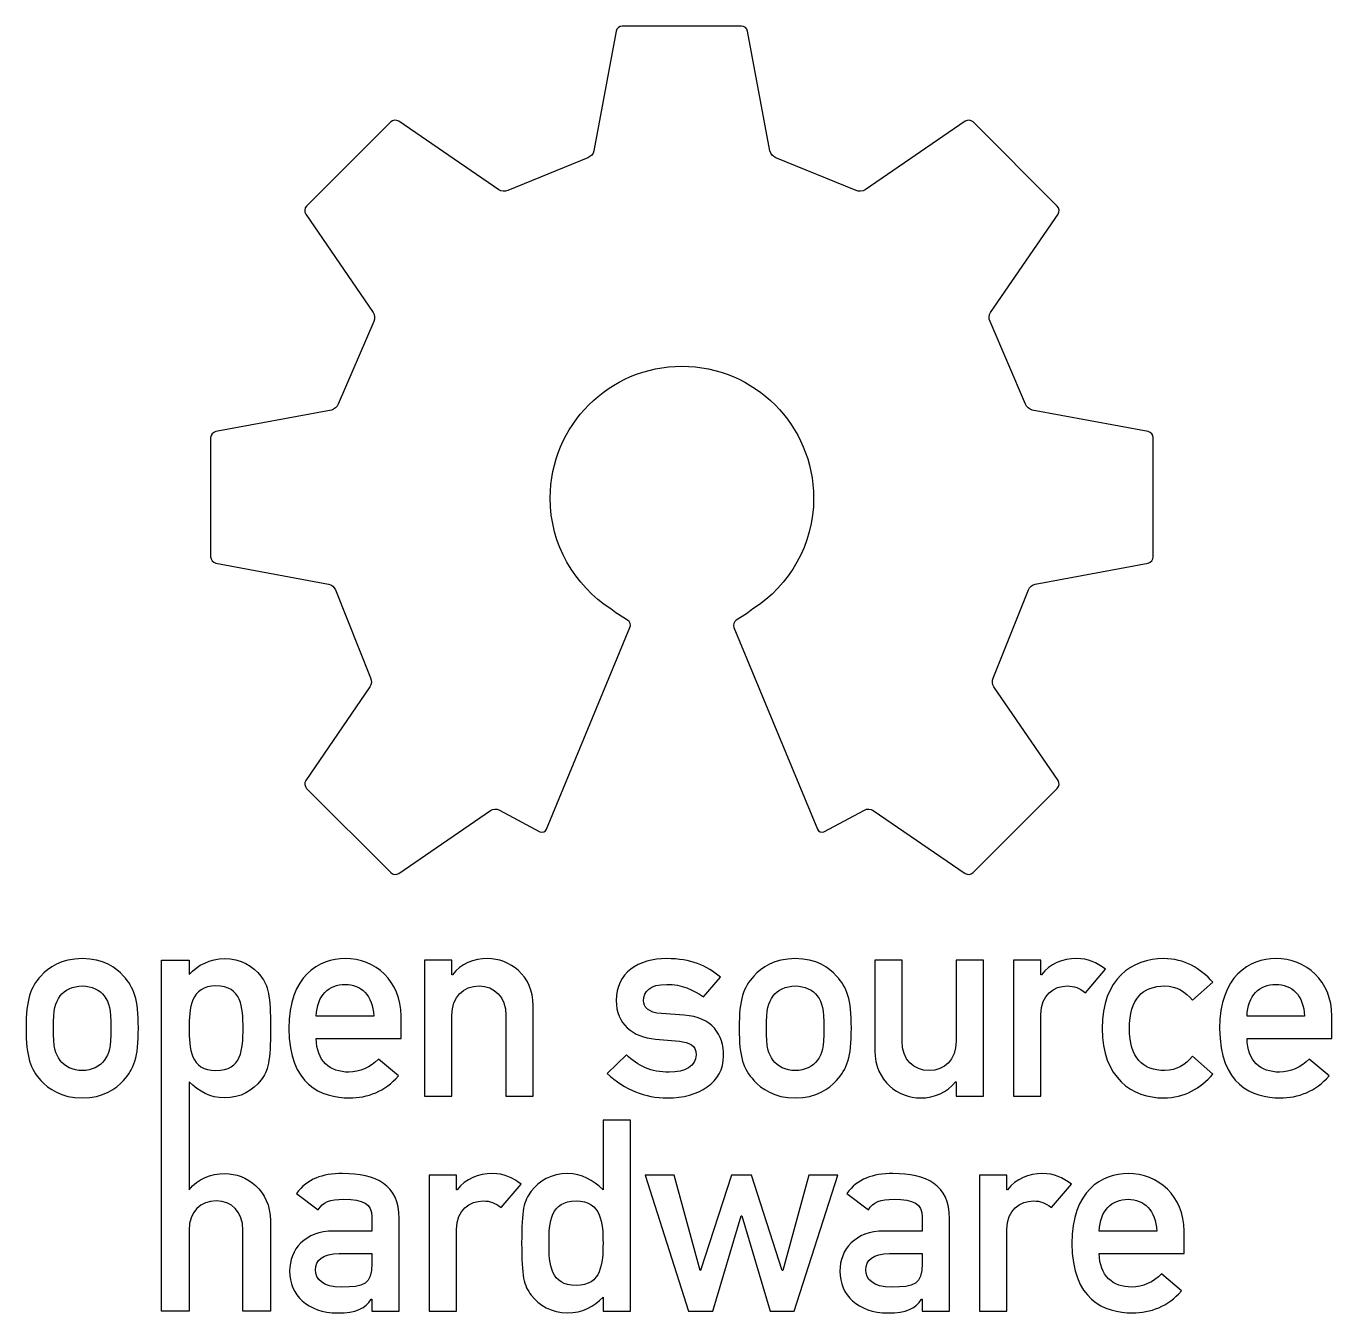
# Model space of a CAD drawing. Extents: x -1 to 378, y 24 to 215.
# Drawn here: x 34.11 to 51.95, y 157.44 to 175.03 of the extents above; entities that cross this region are included whole.
import ezdxf

# ---------------------------------------------------------------- set-up
doc = ezdxf.new("R2010")
doc.units = 0
doc.layers.add('Layer_1', color=7, linetype='CONTINUOUS')

msp = doc.modelspace()

# ---------------------------------------------------------------- linework, layer by layer
at = {"layer": 'Layer_1', "color": 7}
for p, q in [((43.879006, 175.029636), (42.251336, 175.029636)), ((42.167036, 174.959536), (41.862666, 173.323906)), ((44.267866, 173.323906), (43.963406, 174.959536)), ((39.087006, 173.719266), (37.936116, 172.568466)), ((40.562676, 172.791656), (39.196296, 173.729366)), ((46.934326, 173.729406), (45.567846, 172.791686)), ((48.194306, 172.568406), (47.043506, 173.719206)), ((41.781866, 173.231406), (40.685516, 172.782656)), ((45.445016, 172.782686), (44.348666, 173.231406)), ((37.926116, 172.459176), (38.847586, 171.116266)), ((47.282936, 171.116216), (48.204306, 172.459126)), ((38.855586, 170.994006), (38.370746, 169.863126)), ((47.759666, 169.863066), (47.274936, 170.993946)), ((38.277146, 169.782626), (36.695866, 169.488556)), ((49.434646, 169.488396), (47.853266, 169.782466)), ((36.625666, 169.404056), (36.625766, 167.776506)), ((49.505076, 167.776246), (49.505266, 169.403796)), ((36.695966, 167.692006), (38.238476, 167.404956)), ((47.892366, 167.404706), (49.434876, 167.691746)), ((38.330076, 167.323856), (38.811636, 166.120916)), ((47.319306, 166.120666), (47.800866, 167.323606)), ((42.322236, 166.912686), (42.183816, 166.997386)), ((43.947376, 166.997386), (43.808946, 166.912686)), ((41.215236, 164.053926), (42.355736, 166.809666)), ((43.775446, 166.809666), (44.915856, 164.053826)), ((38.802636, 165.998076), (37.926486, 164.721246)), ((48.204546, 164.720996), (47.328306, 165.997806)), ((37.936486, 164.611886), (39.087466, 163.461086)), ((47.043566, 163.460806), (48.194546, 164.611606)), ((39.196756, 163.450886), (40.450966, 164.311746)), ((40.571206, 164.315746), (41.124336, 164.020426)), ((45.006756, 164.020326), (45.559826, 164.315666)), ((45.680066, 164.311666), (46.934386, 163.450806))]:
    msp.add_line(p, q, dxfattribs=at)
at = {"layer": 'Layer_1', "color": 3}
for p, q in [((35.95638, 157.466123), (35.95638, 162.263741)), ((35.95638, 162.263741), (36.331979, 162.263741)), ((36.331979, 162.263741), (36.331979, 162.069314)), ((39.548696, 162.263842), (39.548577, 160.403981)), ((39.922846, 162.263842), (39.548696, 162.263842)), ((39.922846, 162.06579), (39.922846, 162.263842)), ((45.700233, 162.263842), (45.700141, 161.027462)), ((46.074272, 162.263842), (45.700233, 162.263842)), ((46.074272, 161.156006), (46.074272, 162.263842)), ((47.185734, 162.263842), (46.811694, 162.263842)), ((46.811694, 162.263842), (46.811694, 161.156006)), ((47.185734, 160.403779), (47.185734, 162.263842)), ((47.970205, 162.263824), (47.595954, 162.263824)), ((47.595954, 162.263824), (47.596046, 160.403981)), ((47.970205, 162.065772), (47.970205, 162.263824)), ((39.930188, 162.06579), (39.922846, 162.06579)), ((43.35945, 161.76114), (43.590443, 162.032426)), ((47.977547, 162.065772), (47.970205, 162.065772)), ((48.579267, 161.819964), (48.850764, 162.142834)), ((50.04239, 161.71723), (50.317513, 161.963028)), ((38.855083, 161.500628), (38.070015, 161.500628)), ((39.229232, 161.192573), (39.229232, 161.500739)), ((39.922726, 160.403981), (39.922726, 161.511615)), ((40.660139, 161.511615), (40.660139, 160.403981)), ((41.034289, 160.403981), (41.034289, 161.640159)), ((43.095203, 161.511716), (42.787037, 161.533561)), ((47.970296, 160.403981), (47.970296, 161.522803)), ((51.57192, 161.500628), (50.786962, 161.500628)), ((51.94617, 161.192573), (51.94617, 161.500739)), ((38.070015, 161.192573), (39.229232, 161.192573)), ((42.702513, 161.185102), (43.032744, 161.155822)), ((50.786962, 161.192573), (51.94617, 161.192573)), ((42.306409, 160.972373), (42.045999, 160.715671)), ((50.317513, 160.704584), (50.04239, 160.950391)), ((39.192564, 160.68273), (38.921066, 160.913723)), ((51.909401, 160.68273), (51.637903, 160.913723)), ((36.331979, 160.601932), (36.331061, 159.127932)), ((46.804352, 160.602042), (46.811694, 160.602042)), ((46.811694, 160.602042), (46.811694, 160.403779)), ((39.548577, 160.403981), (39.922726, 160.403981)), ((40.660139, 160.403981), (41.034289, 160.403981)), ((46.811694, 160.403779), (47.185734, 160.403779)), ((47.596046, 160.403981), (47.970296, 160.403981)), ((42.361416, 160.078211), (41.987266, 160.078211)), ((41.987266, 160.078211), (41.987266, 159.127932)), ((42.361416, 157.466123), (42.361416, 160.078211)), ((39.613432, 159.325984), (39.613422, 157.466123)), ((39.987581, 159.325984), (39.613432, 159.325984)), ((39.987581, 159.127932), (39.987581, 159.325984)), ((42.957746, 159.325983), (42.56164, 159.325983)), ((42.56164, 159.325983), (43.155903, 157.466127)), ((43.313662, 158.023722), (42.957746, 159.325983)), ((43.742812, 159.325983), (43.321016, 158.023722)), ((44.014306, 159.325983), (43.742812, 159.325983)), ((44.436101, 158.023722), (44.014306, 159.325983)), ((44.799268, 159.325983), (44.443663, 158.023722)), ((44.601422, 157.466127), (45.195581, 159.325983)), ((45.195581, 159.325983), (44.799268, 159.325983)), ((47.132728, 159.325984), (47.132609, 157.466123)), ((47.506767, 159.325984), (47.132728, 159.325984)), ((47.506767, 159.127932), (47.506767, 159.325984)), ((40.596643, 158.882125), (40.86804, 159.204994)), ((48.115618, 158.882125), (48.387116, 159.204994)), ((37.801005, 159.076551), (38.094466, 158.852809)), ((39.994924, 159.127932), (39.987581, 159.127932)), ((45.319989, 159.076551), (45.613543, 158.852809)), ((47.51411, 159.127932), (47.506767, 159.127932)), ((37.442523, 158.702512), (37.442523, 157.466123)), ((38.828153, 158.757509), (38.828153, 158.563082)), ((39.202403, 157.466123), (39.202403, 158.735453)), ((43.486026, 157.466127), (43.874882, 158.768493)), ((43.874882, 158.768493), (43.882236, 158.768493)), ((43.882236, 158.768493), (44.271091, 157.466127)), ((46.347128, 158.757509), (46.347128, 158.563082)), ((46.72148, 157.466123), (46.72148, 158.735453)), ((36.331061, 158.573959), (36.331061, 157.466123)), ((37.068373, 157.466123), (37.068373, 158.573959)), ((38.828153, 158.563082), (38.310848, 158.563082)), ((39.987572, 157.466123), (39.987572, 158.585147)), ((46.347128, 158.563082), (45.829832, 158.563082)), ((47.506648, 157.466123), (47.506648, 158.585147)), ((49.553272, 158.563082), (48.768305, 158.563082)), ((49.927311, 158.254816), (49.927311, 158.563193)), ((38.380668, 158.255027), (38.828153, 158.255027)), ((38.828153, 158.255027), (38.828153, 158.119223)), ((45.899744, 158.255027), (46.347229, 158.255027)), ((46.347229, 158.255027), (46.347229, 158.119223)), ((48.768305, 158.254816), (49.927311, 158.254816)), ((43.321016, 158.023722), (43.313662, 158.023722)), ((44.443663, 158.023722), (44.436101, 158.023722)), ((49.890744, 157.744973), (49.619256, 157.976177)), ((38.820801, 157.631243), (38.828144, 157.631243)), ((38.828144, 157.631243), (38.828153, 157.466123)), ((41.987266, 157.660559), (41.987266, 157.466123)), ((46.339878, 157.631243), (46.34722, 157.631243)), ((46.34722, 157.631243), (46.34722, 157.466123)), ((36.331061, 157.466123), (35.95638, 157.466123)), ((37.442523, 157.466123), (37.068373, 157.466123)), ((38.828153, 157.466123), (39.202403, 157.466123)), ((39.613422, 157.466123), (39.987572, 157.466123)), ((41.987266, 157.466123), (42.361416, 157.466123)), ((43.155903, 157.466127), (43.486026, 157.466127)), ((44.271091, 157.466127), (44.601422, 157.466127)), ((46.34722, 157.466123), (46.347229, 157.466123)), ((46.347229, 157.466123), (46.72148, 157.466123)), ((47.132609, 157.466123), (47.506648, 157.466123))]:
    msp.add_line(p, q, dxfattribs=at)
at = {"layer": 'Layer_1', "color": 7}
for points in [[(42.251336, 175.029636), (42.212236, 175.029636), (42.174236, 174.998036), (42.167036, 174.959536)], [(43.963406, 174.959536), (43.956406, 174.998136), (43.918306, 175.029636), (43.879006, 175.029636)], [(39.196296, 173.729366), (39.163896, 173.751566), (39.114696, 173.747066), (39.087006, 173.719266)], [(47.043506, 173.719206), (47.015706, 173.747006), (46.966606, 173.751506), (46.934326, 173.729406)], [(41.862666, 173.323906), (41.854666, 173.285306), (41.819166, 173.243706), (41.781866, 173.231406)], [(44.348666, 173.231406), (44.311466, 173.243706), (44.275166, 173.285406), (44.267866, 173.323906)], [(40.685516, 172.782656), (40.650316, 172.765356), (40.594916, 172.769256), (40.562676, 172.791656)], [(45.567846, 172.791686), (45.535546, 172.769486), (45.480146, 172.765486), (45.445016, 172.782686)], [(37.936116, 172.568466), (37.908416, 172.540666), (37.903816, 172.491466), (37.926116, 172.459176)], [(48.204306, 172.459126), (48.226406, 172.491426), (48.222006, 172.540626), (48.194306, 172.568406)], [(38.847586, 171.116266), (38.869786, 171.083766), (38.873186, 171.028966), (38.855586, 170.994006)], [(47.274936, 170.993946), (47.256836, 171.028946), (47.260236, 171.083746), (47.282936, 171.116216)], [(41.265656, 168.580636), (41.265656, 169.574736), (42.071596, 170.380576), (43.065586, 170.380576)], [(43.065586, 170.380576), (44.059586, 170.380576), (44.865426, 169.574736), (44.865426, 168.580636)], [(38.370746, 169.863126), (38.357846, 169.825926), (38.315846, 169.789826), (38.277146, 169.782626)], [(47.853266, 169.782466), (47.814766, 169.789466), (47.772666, 169.825866), (47.759666, 169.863066)], [(36.695866, 169.488556), (36.657166, 169.480556), (36.625666, 169.443356), (36.625666, 169.404056)], [(49.505266, 169.403796), (49.505356, 169.443196), (49.473866, 169.480996), (49.435366, 169.488396)], [(42.096316, 167.064486), (41.596956, 167.384246), (41.265656, 167.943626), (41.265656, 168.580636)], [(44.865426, 168.580636), (44.865426, 167.943626), (44.534226, 167.384246), (44.034776, 167.064486)], [(36.625766, 167.776506), (36.625766, 167.737206), (36.657266, 167.699006), (36.695966, 167.692006)], [(49.434876, 167.691746), (49.473376, 167.698746), (49.505076, 167.736946), (49.505076, 167.776246)], [(38.238476, 167.404956), (38.277076, 167.397956), (38.318376, 167.361256), (38.330076, 167.323856)], [(47.800866, 167.323606), (47.812666, 167.361006), (47.853766, 167.397706), (47.892366, 167.404706)], [(42.183816, 166.997386), (42.158216, 167.012986), (42.123416, 167.039886), (42.096316, 167.064486)], [(44.034776, 167.064486), (44.007776, 167.039886), (43.972876, 167.012986), (43.947376, 166.997386)], [(42.355736, 166.809666), (42.370836, 166.845966), (42.355736, 166.892166), (42.322236, 166.912686)], [(43.808946, 166.912686), (43.775746, 166.892286), (43.760446, 166.845986), (43.775446, 166.809666)], [(38.811636, 166.120916), (38.828836, 166.085616), (38.824836, 166.030416), (38.802636, 165.998076)], [(47.328306, 165.997806), (47.306106, 166.030106), (47.302006, 166.085306), (47.319306, 166.120666)], [(37.926486, 164.721246), (37.904286, 164.688946), (37.908886, 164.639646), (37.936486, 164.611886)], [(48.194546, 164.611606), (48.222346, 164.639406), (48.226846, 164.688706), (48.204546, 164.720996)], [(40.450966, 164.311746), (40.483266, 164.333946), (40.537466, 164.335646), (40.571206, 164.315746)], [(45.559826, 164.315666), (45.593626, 164.335366), (45.647726, 164.333766), (45.680066, 164.311666)], [(41.124336, 164.020426), (41.159336, 164.002526), (41.200236, 164.017426), (41.215236, 164.053926)], [(44.915856, 164.053826), (44.930856, 164.017626), (44.971656, 164.002626), (45.006756, 164.020326)], [(39.087466, 163.461086), (39.115166, 163.433486), (39.164366, 163.428986), (39.196756, 163.450886)], [(46.934386, 163.450806), (46.966686, 163.428806), (47.015986, 163.433306), (47.043566, 163.460806)]]:
    msp.add_open_spline(points, degree=3, dxfattribs=at)
at = {"layer": 'Layer_1', "color": 3}
for points in [[(34.871747, 162.285907), (34.58192, 162.285907), (34.409448, 162.16109), (34.306695, 162.047351)], [(35.436697, 162.047351), (35.333945, 162.16109), (35.161473, 162.285907), (34.871747, 162.285907)], [(36.331979, 162.069314), (36.449445, 162.197757), (36.621806, 162.285797), (36.812607, 162.285797)], [(36.812607, 162.285797), (37.039975, 162.285797), (37.205196, 162.183044), (37.311574, 162.043624)], [(38.462604, 162.285907), (38.102956, 162.285907), (37.695875, 162.050976), (37.695875, 161.328368)], [(39.229232, 161.500739), (39.229232, 161.981468), (38.873421, 162.285907), (38.462604, 162.285907)], [(40.414341, 162.285907), (40.21628, 162.285907), (40.047443, 162.21248), (39.930188, 162.06579)], [(41.034289, 161.640159), (41.034289, 162.062164), (40.704168, 162.285907), (40.414341, 162.285907)], [(42.860272, 162.285687), (42.467793, 162.285687), (42.16698, 162.09126), (42.16698, 161.713384)], [(43.590443, 162.032426), (43.406994, 162.18656), (43.186978, 162.285687), (42.860272, 162.285687)], [(44.613957, 162.285907), (44.324231, 162.285907), (44.151869, 162.16109), (44.049108, 162.047351)], [(45.179009, 162.047351), (45.076256, 162.16109), (44.903885, 162.285907), (44.613957, 162.285907)], [(48.461902, 162.285889), (48.26385, 162.285889), (48.094903, 162.212461), (47.977547, 162.065772)], [(48.850764, 162.142834), (48.736814, 162.230855), (48.61241, 162.285889), (48.461902, 162.285889)], [(49.649911, 162.285907), (49.220765, 162.285907), (48.806221, 162.014409), (48.806221, 161.332204)], [(50.317513, 161.963028), (50.15623, 162.150213), (49.932286, 162.285907), (49.649911, 162.285907)], [(51.179441, 162.285907), (50.819693, 162.285907), (50.412712, 162.050976), (50.412712, 161.328368)], [(51.94617, 161.500739), (51.94617, 161.981468), (51.590047, 162.285907), (51.179441, 162.285907)], [(34.306695, 162.047351), (34.16365, 161.889491), (34.105018, 161.735559), (34.105018, 161.335619)], [(35.638476, 161.335619), (35.638476, 161.735559), (35.579734, 161.889592), (35.436697, 162.047351)], [(37.311574, 162.043624), (37.414226, 161.911547), (37.443542, 161.790566), (37.443542, 161.331892)], [(44.049108, 162.047351), (43.906062, 161.889491), (43.847228, 161.735559), (43.847228, 161.335619)], [(45.380686, 161.335619), (45.380686, 161.735559), (45.322036, 161.889592), (45.179009, 162.047351)], [(34.570915, 161.775807), (34.625893, 161.852906), (34.743276, 161.911611), (34.871719, 161.911611)], [(34.871719, 161.911611), (35.000061, 161.911611), (35.117426, 161.852961), (35.172533, 161.775807)], [(36.698868, 161.911657), (36.350419, 161.911657), (36.331979, 161.603491), (36.331979, 161.331993)], [(37.069392, 161.331993), (37.069392, 161.62193), (37.051035, 161.911657), (36.698868, 161.911657)], [(38.070015, 161.500628), (38.077358, 161.783315), (38.242487, 161.933611), (38.462604, 161.933611)], [(38.462604, 161.933611), (38.682721, 161.933611), (38.844105, 161.783315), (38.855083, 161.500628)], [(39.922726, 161.511615), (39.922726, 161.764875), (40.080485, 161.911547), (40.29325, 161.911547)], [(40.29325, 161.911547), (40.50238, 161.911547), (40.660139, 161.764875), (40.660139, 161.511615)], [(42.54134, 161.709759), (42.54134, 161.838), (42.622019, 161.933501), (42.860373, 161.933501)], [(42.860373, 161.933501), (43.062262, 161.933501), (43.21277, 161.863654), (43.35945, 161.76114)], [(44.313336, 161.775807), (44.368131, 161.852906), (44.485698, 161.911611), (44.613939, 161.911611)], [(44.613939, 161.911611), (44.742382, 161.911611), (44.859746, 161.852961), (44.914743, 161.775807)], [(47.970296, 161.522803), (47.970296, 161.794292), (48.149909, 161.911657), (48.333459, 161.911657)], [(48.333459, 161.911657), (48.428961, 161.911657), (48.491218, 161.885957), (48.579267, 161.819964)], [(49.180362, 161.332204), (49.180362, 161.739286), (49.360185, 161.911657), (49.664725, 161.911657)], [(49.664725, 161.911657), (49.818648, 161.911657), (49.950826, 161.830978), (50.04239, 161.71723)], [(50.786962, 161.500628), (50.794305, 161.783315), (50.959324, 161.933611), (51.179441, 161.933611)], [(51.179441, 161.933611), (51.399558, 161.933611), (51.560832, 161.783315), (51.57192, 161.500628)], [(34.47913, 161.335573), (34.47913, 161.603445), (34.501159, 161.676891), (34.570915, 161.775807)], [(35.172533, 161.775807), (35.242289, 161.676891), (35.264225, 161.603445), (35.264225, 161.331947)], [(42.16698, 161.713384), (42.16698, 161.394342), (42.394458, 161.210792), (42.702513, 161.185102)], [(42.787037, 161.533561), (42.599963, 161.548338), (42.54134, 161.629071), (42.54134, 161.709759)], [(44.22146, 161.335573), (44.22146, 161.603445), (44.243488, 161.676891), (44.313336, 161.775807)], [(44.914743, 161.775807), (44.984591, 161.676891), (45.006436, 161.603445), (45.006436, 161.331947)], [(43.634463, 160.954117), (43.634463, 161.251095), (43.480532, 161.486026), (43.095203, 161.511716)], [(34.105018, 161.335619), (34.105018, 160.932163), (34.163668, 160.778029), (34.306695, 160.620271)], [(34.570915, 160.891713), (34.501159, 160.990849), (34.47913, 161.064084), (34.47913, 161.335573)], [(35.264225, 161.331947), (35.264225, 161.064084), (35.242289, 160.990849), (35.172533, 160.891713)], [(35.436697, 160.620271), (35.579743, 160.778029), (35.638476, 160.932264), (35.638476, 161.335619)], [(36.331979, 161.331993), (36.331979, 161.06413), (36.350336, 160.755964), (36.698868, 160.755964)], [(36.698868, 160.755964), (37.051063, 160.755964), (37.069392, 161.045902), (37.069392, 161.331993)], [(37.443542, 161.331892), (37.443542, 160.877055), (37.414262, 160.755863), (37.311574, 160.623997)], [(37.695875, 161.328368), (37.695875, 160.565475), (38.139725, 160.381925), (38.521226, 160.381925)], [(43.847228, 161.335619), (43.847228, 160.932163), (43.906062, 160.778029), (44.049108, 160.620271)], [(44.313336, 160.891713), (44.243488, 160.990849), (44.22146, 161.064084), (44.22146, 161.335573)], [(45.006436, 161.331947), (45.006436, 161.064084), (44.984591, 160.990849), (44.914743, 160.891713)], [(45.179009, 160.620271), (45.322054, 160.778029), (45.380686, 160.932264), (45.380686, 161.335619)], [(48.806221, 161.332204), (48.806221, 160.653212), (49.220765, 160.381925), (49.649911, 160.381925)], [(49.664725, 160.755964), (49.360295, 160.755964), (49.180362, 160.928537), (49.180362, 161.332204)], [(50.412712, 161.328368), (50.412712, 160.565475), (50.856562, 160.381925), (51.238174, 160.381925)], [(38.513976, 160.733899), (38.25709, 160.733899), (38.070015, 160.888033), (38.070015, 161.192573)], [(43.032744, 161.155822), (43.161288, 161.1449), (43.260213, 161.104423), (43.260213, 160.972373)], [(46.444695, 160.756065), (46.232031, 160.756065), (46.074272, 160.902948), (46.074272, 161.156006)], [(46.811694, 161.156006), (46.811694, 160.902948), (46.653936, 160.756065), (46.444695, 160.756065)], [(51.230813, 160.733899), (50.973927, 160.733899), (50.786962, 160.888033), (50.786962, 161.192573)], [(42.893314, 160.734019), (42.643882, 160.734019), (42.467793, 160.814514), (42.306409, 160.972373)], [(42.864109, 160.381815), (43.296982, 160.381815), (43.634463, 160.590854), (43.634463, 160.954117)], [(43.260213, 160.972373), (43.260213, 160.814615), (43.105979, 160.734019), (42.893314, 160.734019)], [(45.700141, 161.027462), (45.700141, 160.605668), (46.030363, 160.381925), (46.323824, 160.381925)], [(50.04239, 160.950391), (49.950698, 160.836661), (49.818648, 160.755964), (49.664725, 160.755964)], [(34.871719, 160.755918), (34.743276, 160.755918), (34.625912, 160.814569), (34.570915, 160.891713)], [(35.172533, 160.891713), (35.117462, 160.814615), (35.000061, 160.755918), (34.871719, 160.755918)], [(38.921066, 160.913723), (38.811063, 160.799984), (38.65703, 160.733899), (38.513976, 160.733899)], [(44.613939, 160.755918), (44.485698, 160.755918), (44.368131, 160.814569), (44.313336, 160.891713)], [(44.914743, 160.891713), (44.859765, 160.814615), (44.742382, 160.755918), (44.613939, 160.755918)], [(51.637903, 160.913723), (51.52779, 160.799984), (51.373868, 160.733899), (51.230813, 160.733899)], [(34.306695, 160.620271), (34.409448, 160.506531), (34.58192, 160.381925), (34.871747, 160.381925)], [(34.871747, 160.381925), (35.161473, 160.381925), (35.333945, 160.506531), (35.436697, 160.620271)], [(36.812607, 160.381815), (36.621806, 160.381815), (36.4714, 160.469836), (36.331979, 160.601932)], [(37.311574, 160.623997), (37.205196, 160.484577), (37.039975, 160.381815), (36.812607, 160.381815)], [(38.521226, 160.381925), (38.77077, 160.381925), (39.009115, 160.469946), (39.192564, 160.68273)], [(42.045999, 160.715671), (42.284445, 160.491929), (42.563295, 160.381815), (42.864109, 160.381815)], [(44.049108, 160.620271), (44.151869, 160.506531), (44.324231, 160.381925), (44.613957, 160.381925)], [(44.613957, 160.381925), (44.903885, 160.381925), (45.076256, 160.506531), (45.179009, 160.620271)], [(46.323824, 160.381925), (46.51804, 160.381925), (46.686987, 160.455353), (46.804352, 160.602042)], [(49.649911, 160.381925), (49.932387, 160.381925), (50.15634, 160.51772), (50.317513, 160.704584)], [(51.238174, 160.381925), (51.487607, 160.381925), (51.726154, 160.469946), (51.909401, 160.68273)], [(36.331061, 159.127932), (36.455778, 159.274603), (36.624514, 159.348049), (36.822566, 159.348049)], [(36.822566, 159.348049), (37.112393, 159.348049), (37.442523, 159.124306), (37.442523, 158.702512)], [(38.428313, 159.348049), (38.149464, 159.348049), (37.94406, 159.274805), (37.801005, 159.076551)], [(39.202403, 158.735453), (39.202403, 159.193916), (38.886886, 159.348049), (38.428313, 159.348049)], [(40.479177, 159.348049), (40.281125, 159.348049), (40.112288, 159.274622), (39.994924, 159.127932)], [(40.86804, 159.204994), (40.754301, 159.293015), (40.629685, 159.348049), (40.479177, 159.348049)], [(41.506638, 159.348049), (41.27916, 159.348049), (41.11415, 159.245498), (41.007772, 159.105867)], [(41.987266, 159.127932), (41.847837, 159.26), (41.697439, 159.348049), (41.506638, 159.348049)], [(45.947399, 159.348049), (45.66865, 159.348049), (45.463035, 159.274805), (45.319989, 159.076551)], [(46.72148, 158.735453), (46.72148, 159.193916), (46.405861, 159.348049), (45.947399, 159.348049)], [(47.998263, 159.348049), (47.800211, 159.348049), (47.631466, 159.274622), (47.51411, 159.127932)], [(48.387116, 159.204994), (48.273377, 159.293015), (48.14856, 159.348049), (47.998263, 159.348049)], [(49.160784, 159.34815), (48.801247, 159.34815), (48.394055, 159.11343), (48.394055, 158.390822)], [(49.927311, 158.563193), (49.927311, 159.04372), (49.571601, 159.34815), (49.160784, 159.34815)], [(36.701475, 158.9739), (36.488719, 158.9739), (36.331061, 158.827228), (36.331061, 158.573959)], [(37.068373, 158.573959), (37.068373, 158.827228), (36.910615, 158.9739), (36.701475, 158.9739)], [(38.094466, 158.852809), (38.160459, 158.959196), (38.252225, 158.996066), (38.446652, 158.996066)], [(38.446652, 158.996066), (38.714414, 158.996066), (38.828153, 158.933469), (38.828153, 158.757509)], [(39.987572, 158.585147), (39.987572, 158.856434), (40.167395, 158.974001), (40.350845, 158.974001)], [(40.350845, 158.974001), (40.446245, 158.974001), (40.508603, 158.948301), (40.596643, 158.882125)], [(41.007772, 159.105867), (40.90502, 158.974001), (40.875704, 158.85302), (40.875704, 158.397761)], [(41.249844, 158.397761), (41.249844, 158.684072), (41.268201, 158.974001), (41.620368, 158.974001)], [(41.620368, 158.974001), (41.968928, 158.974001), (41.987266, 158.665633), (41.987266, 158.397761)], [(45.613543, 158.852809), (45.679536, 158.959196), (45.7711, 158.996066), (45.965526, 158.996066)], [(45.965526, 158.996066), (46.233389, 158.996066), (46.347128, 158.933469), (46.347128, 158.757509)], [(47.506648, 158.585147), (47.506648, 158.856434), (47.68627, 158.974001), (47.86982, 158.974001)], [(47.86982, 158.974001), (47.965322, 158.974001), (48.027579, 158.948301), (48.115618, 158.882125)], [(48.768305, 158.563082), (48.775648, 158.845558), (48.940667, 158.996066), (49.160784, 158.996066)], [(49.160784, 158.996066), (49.380901, 158.996066), (49.542395, 158.845558), (49.553272, 158.563082)], [(38.310848, 158.563082), (37.911017, 158.563082), (37.705604, 158.309822), (37.705604, 158.012744)], [(45.829832, 158.563082), (45.430094, 158.563082), (45.224479, 158.309822), (45.224479, 158.012744)], [(38.057688, 158.031073), (38.057688, 158.166877), (38.16045, 158.255027), (38.380668, 158.255027)], [(40.875704, 158.397761), (40.875704, 157.939298), (40.904983, 157.818317), (41.007772, 157.68624)], [(41.620368, 157.818317), (41.268182, 157.818317), (41.249844, 158.108044), (41.249844, 158.397761)], [(41.987266, 158.397761), (41.987266, 158.126272), (41.968909, 157.818317), (41.620368, 157.818317)], [(45.576875, 158.031073), (45.576875, 158.166877), (45.679627, 158.255027), (45.899744, 158.255027)], [(48.394055, 158.390822), (48.394055, 157.627718), (48.837915, 157.444168), (49.219517, 157.444168)], [(49.212165, 157.796354), (48.955279, 157.796354), (48.768305, 157.950487), (48.768305, 158.254816)], [(38.828153, 158.119223), (38.828153, 157.829295), (38.721766, 157.796354), (38.409984, 157.796354)], [(46.347229, 158.119223), (46.347229, 157.829295), (46.240851, 157.796354), (45.92906, 157.796354)], [(37.705604, 158.012744), (37.705604, 157.689865), (37.947685, 157.444067), (38.362229, 157.444067)], [(38.409984, 157.796354), (38.156825, 157.796354), (38.057688, 157.906467), (38.057688, 158.031073)], [(45.224479, 158.012744), (45.224479, 157.689865), (45.46666, 157.444067), (45.881204, 157.444067)], [(45.92906, 157.796354), (45.676002, 157.796354), (45.576875, 157.906467), (45.576875, 158.031073)], [(49.619256, 157.976177), (49.509142, 157.862236), (49.355009, 157.796354), (49.212165, 157.796354)], [(49.219517, 157.444168), (49.46895, 157.444168), (49.707295, 157.532189), (49.890744, 157.744973)], [(38.362229, 157.444067), (38.615388, 157.444067), (38.743831, 157.502717), (38.820801, 157.631243)], [(41.007772, 157.68624), (41.11415, 157.54682), (41.27916, 157.444067), (41.506638, 157.444067)], [(41.506638, 157.444067), (41.697439, 157.444067), (41.869902, 157.532272), (41.987266, 157.660559)], [(45.881204, 157.444067), (46.134262, 157.444067), (46.262806, 157.502717), (46.339878, 157.631243)]]:
    msp.add_open_spline(points, degree=3, dxfattribs=at)

doc.saveas('drawing.dxf')
